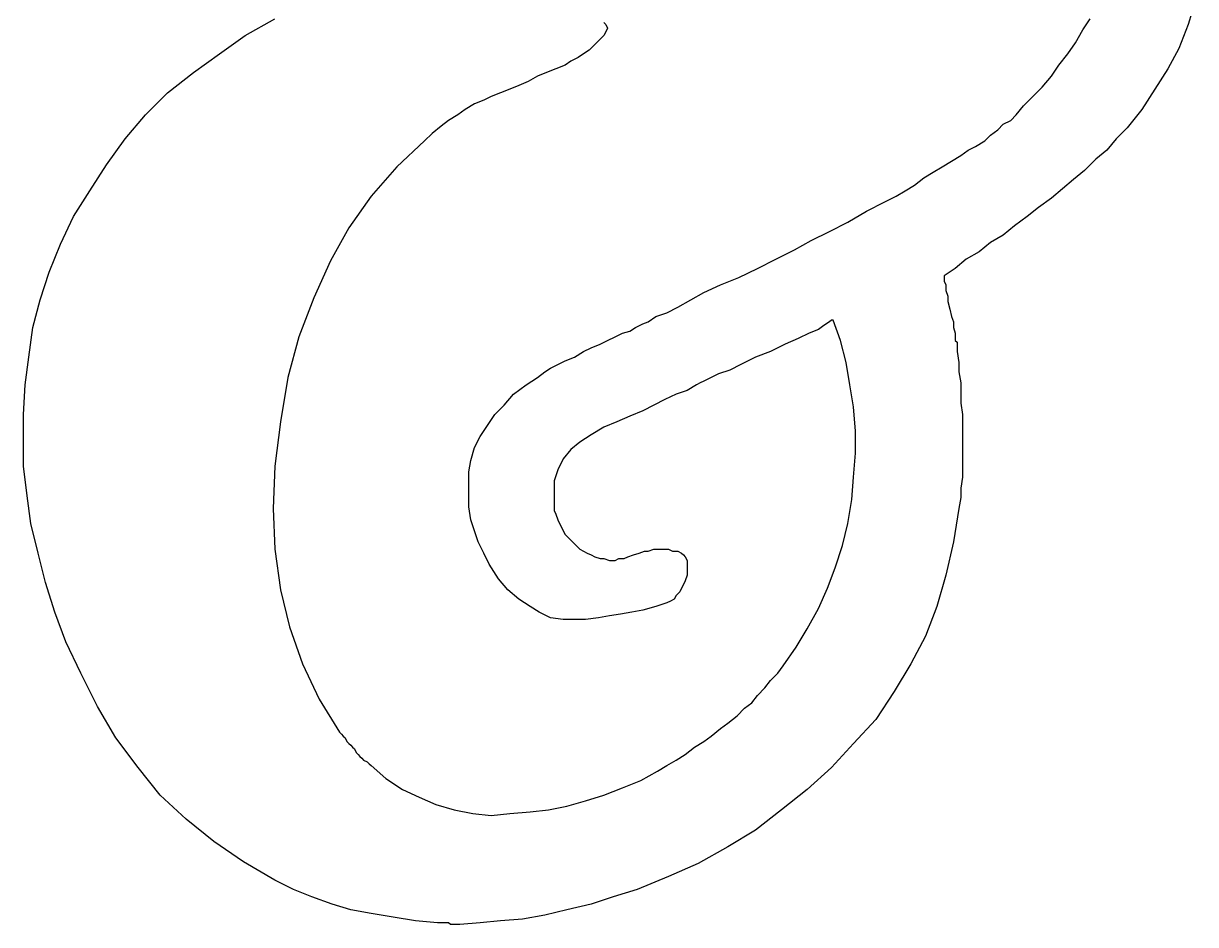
# Model space of a CAD drawing. Extents: x -3.57 to 4.11, y -0.34 to 0.79.
# Drawn here: x -1.742 to -1.123, y -0.163 to 0.313 of the extents above; entities that cross this region are included whole.
import ezdxf

# ---------------------------------------------------------------- set-up
doc = ezdxf.new("R2010")
doc.units = 0

msp = doc.modelspace()

# ---------------------------------------------------------------- linework, layer by layer
at = {"color": 0}
for p, q in [((-1.122559, 0.325195, 0.5), (-1.126465, 0.3125, 0.5)), ((-1.624512, 0.306641, 0.5), (-1.608887, 0.31543, 0.5)), ((-1.435059, 0.313477, 0.5), (-1.434082, 0.3125, 0.5)), ((-1.434082, 0.3125, 0.5), (-1.433105, 0.310547, 0.5)), ((-1.433105, 0.310547, 0.5), (-1.434082, 0.308594, 0.5)), ((-1.186035, 0.302734, 0.5), (-1.182129, 0.30957, 0.5)), ((-1.182129, 0.30957, 0.5), (-1.178223, 0.31543, 0.5)), ((-1.126465, 0.3125, 0.5), (-1.131348, 0.299805, 0.5)), ((-1.638184, 0.296875, 0.5), (-1.624512, 0.306641, 0.5)), ((-1.437012, 0.304688, 0.5), (-1.438965, 0.302734, 0.5)), ((-1.435059, 0.306641, 0.5), (-1.437012, 0.304688, 0.5)), ((-1.434082, 0.308594, 0.5), (-1.435059, 0.306641, 0.5)), ((-1.442871, 0.298828, 0.5), (-1.445801, 0.296875, 0.5)), ((-1.440918, 0.300781, 0.5), (-1.442871, 0.298828, 0.5)), ((-1.438965, 0.302734, 0.5), (-1.440918, 0.300781, 0.5)), ((-1.189941, 0.296875, 0.5), (-1.186035, 0.302734, 0.5)), ((-1.131348, 0.299805, 0.5), (-1.137207, 0.289063, 0.5)), ((-1.651855, 0.287109, 0.5), (-1.638184, 0.296875, 0.5)), ((-1.455566, 0.291016, 0.5), (-1.460449, 0.289063, 0.5)), ((-1.452637, 0.292969, 0.5), (-1.455566, 0.291016, 0.5)), ((-1.44873, 0.294922, 0.5), (-1.452637, 0.292969, 0.5)), ((-1.445801, 0.296875, 0.5), (-1.44873, 0.294922, 0.5)), ((-1.19873, 0.285156, 0.5), (-1.194824, 0.291016, 0.5)), ((-1.194824, 0.291016, 0.5), (-1.189941, 0.296875, 0.5)), ((-1.665527, 0.276367, 0.5), (-1.651855, 0.287109, 0.5)), ((-1.470215, 0.285156, 0.5), (-1.475098, 0.282227, 0.5)), ((-1.465332, 0.287109, 0.5), (-1.470215, 0.285156, 0.5)), ((-1.460449, 0.289063, 0.5), (-1.465332, 0.287109, 0.5)), ((-1.203613, 0.279297, 0.5), (-1.19873, 0.285156, 0.5)), ((-1.137207, 0.289063, 0.5), (-1.144043, 0.27832, 0.5)), ((-1.47998, 0.280273, 0.5), (-1.484863, 0.27832, 0.5)), ((-1.475098, 0.282227, 0.5), (-1.47998, 0.280273, 0.5)), ((-1.208496, 0.274414, 0.5), (-1.203613, 0.279297, 0.5)), ((-1.677246, 0.264648, 0.5), (-1.665527, 0.276367, 0.5)), ((-1.498535, 0.272461, 0.5), (-1.503418, 0.270508, 0.5)), ((-1.494629, 0.274414, 0.5), (-1.498535, 0.272461, 0.5)), ((-1.489746, 0.276367, 0.5), (-1.494629, 0.274414, 0.5)), ((-1.484863, 0.27832, 0.5), (-1.489746, 0.276367, 0.5)), ((-1.213379, 0.269531, 0.5), (-1.208496, 0.274414, 0.5)), ((-1.144043, 0.27832, 0.5), (-1.150879, 0.267578, 0.5)), ((-1.508301, 0.267578, 0.5), (-1.512207, 0.264648, 0.5)), ((-1.503418, 0.270508, 0.5), (-1.508301, 0.267578, 0.5)), ((-1.217285, 0.264648, 0.5), (-1.213379, 0.269531, 0.5)), ((-1.150879, 0.267578, 0.5), (-1.158691, 0.257813, 0.5)), ((-1.687988, 0.251953, 0.5), (-1.677246, 0.264648, 0.5)), ((-1.51709, 0.261719, 0.5), (-1.520996, 0.258789, 0.5)), ((-1.512207, 0.264648, 0.5), (-1.51709, 0.261719, 0.5)), ((-1.224121, 0.259766, 0.5), (-1.220215, 0.261719, 0.5)), ((-1.220215, 0.261719, 0.5), (-1.217285, 0.264648, 0.5)), ((-1.525879, 0.254883, 0.5), (-1.529785, 0.250977, 0.5)), ((-1.520996, 0.258789, 0.5), (-1.525879, 0.254883, 0.5)), ((-1.233887, 0.250977, 0.5), (-1.230957, 0.253906, 0.5)), ((-1.230957, 0.253906, 0.5), (-1.227051, 0.256836, 0.5)), ((-1.227051, 0.256836, 0.5), (-1.224121, 0.259766, 0.5)), ((-1.158691, 0.257813, 0.5), (-1.164551, 0.251953, 0.5)), ((-1.697754, 0.238281, 0.5), (-1.687988, 0.251953, 0.5)), ((-1.529785, 0.250977, 0.5), (-1.544434, 0.237305, 0.5)), ((-1.242676, 0.246094, 0.5), (-1.23877, 0.248047, 0.5)), ((-1.23877, 0.248047, 0.5), (-1.233887, 0.250977, 0.5)), ((-1.164551, 0.251953, 0.5), (-1.169434, 0.246094, 0.5)), ((-1.251465, 0.240234, 0.5), (-1.246582, 0.243164, 0.5)), ((-1.246582, 0.243164, 0.5), (-1.242676, 0.246094, 0.5)), ((-1.169434, 0.246094, 0.5), (-1.175293, 0.241211, 0.5)), ((-1.706543, 0.224609, 0.5), (-1.697754, 0.238281, 0.5)), ((-1.544434, 0.237305, 0.5), (-1.558105, 0.22168, 0.5)), ((-1.26123, 0.234375, 0.5), (-1.256348, 0.237305, 0.5)), ((-1.256348, 0.237305, 0.5), (-1.251465, 0.240234, 0.5)), ((-1.181152, 0.235352, 0.5), (-1.187012, 0.230469, 0.5)), ((-1.175293, 0.241211, 0.5), (-1.181152, 0.235352, 0.5)), ((-1.270996, 0.227539, 0.5), (-1.266113, 0.231445, 0.5)), ((-1.266113, 0.231445, 0.5), (-1.26123, 0.234375, 0.5)), ((-1.187012, 0.230469, 0.5), (-1.192871, 0.225586, 0.5)), ((-1.715332, 0.210938, 0.5), (-1.706543, 0.224609, 0.5)), ((-1.280762, 0.22168, 0.5), (-1.275879, 0.224609, 0.5)), ((-1.275879, 0.224609, 0.5), (-1.270996, 0.227539, 0.5)), ((-1.192871, 0.225586, 0.5), (-1.19873, 0.220703, 0.5)), ((-1.558105, 0.22168, 0.5), (-1.569824, 0.205078, 0.5)), ((-1.296387, 0.213867, 0.5), (-1.286621, 0.21875, 0.5)), ((-1.286621, 0.21875, 0.5), (-1.280762, 0.22168, 0.5)), ((-1.19873, 0.220703, 0.5), (-1.205566, 0.21582, 0.5)), ((-1.722168, 0.196289, 0.5), (-1.715332, 0.210938, 0.5)), ((-1.306152, 0.208008, 0.5), (-1.296387, 0.213867, 0.5)), ((-1.211426, 0.210938, 0.5), (-1.218262, 0.206055, 0.5)), ((-1.205566, 0.21582, 0.5), (-1.211426, 0.210938, 0.5)), ((-1.569824, 0.205078, 0.5), (-1.57959, 0.1875, 0.5)), ((-1.315918, 0.203125, 0.5), (-1.306152, 0.208008, 0.5)), ((-1.218262, 0.206055, 0.5), (-1.224121, 0.201172, 0.5)), ((-1.334473, 0.193359, 0.5), (-1.325684, 0.198242, 0.5)), ((-1.325684, 0.198242, 0.5), (-1.315918, 0.203125, 0.5)), ((-1.224121, 0.201172, 0.5), (-1.230957, 0.197266, 0.5)), ((-1.728027, 0.181641, 0.5), (-1.722168, 0.196289, 0.5)), ((-1.344238, 0.188477, 0.5), (-1.334473, 0.193359, 0.5)), ((-1.236816, 0.192383, 0.5), (-1.243652, 0.188477, 0.5)), ((-1.230957, 0.197266, 0.5), (-1.236816, 0.192383, 0.5)), ((-1.57959, 0.1875, 0.5), (-1.588379, 0.167969, 0.5)), ((-1.354004, 0.183594, 0.5), (-1.344238, 0.188477, 0.5)), ((-1.243652, 0.188477, 0.5), (-1.249512, 0.183594, 0.5)), ((-1.73291, 0.166992, 0.5), (-1.728027, 0.181641, 0.5)), ((-1.36377, 0.178711, 0.5), (-1.354004, 0.183594, 0.5)), ((-1.249512, 0.183594, 0.5), (-1.255371, 0.179688, 0.5)), ((-1.255371, 0.179688, 0.5), (-1.255371, 0.178711, 0.5)), ((-1.382324, 0.170898, 0.5), (-1.373535, 0.174805, 0.5)), ((-1.373535, 0.174805, 0.5), (-1.36377, 0.178711, 0.5)), ((-1.255371, 0.178711, 0.5), (-1.255371, 0.177734, 0.5)), ((-1.255371, 0.177734, 0.5), (-1.255371, 0.176758, 0.5)), ((-1.255371, 0.176758, 0.5), (-1.254395, 0.174805, 0.5)), ((-1.254395, 0.174805, 0.5), (-1.254395, 0.171875, 0.5)), ((-1.588379, 0.167969, 0.5), (-1.596191, 0.147461, 0.5)), ((-1.38916, 0.166992, 0.5), (-1.382324, 0.170898, 0.5)), ((-1.254395, 0.171875, 0.5), (-1.253418, 0.168945, 0.5)), ((-1.253418, 0.168945, 0.5), (-1.253418, 0.166016, 0.5)), ((-1.736816, 0.152344, 0.5), (-1.73291, 0.166992, 0.5)), ((-1.401855, 0.160156, 0.5), (-1.395996, 0.163086, 0.5)), ((-1.395996, 0.163086, 0.5), (-1.38916, 0.166992, 0.5)), ((-1.253418, 0.166016, 0.5), (-1.252441, 0.162109, 0.5)), ((-1.252441, 0.162109, 0.5), (-1.251465, 0.158203, 0.5)), ((-1.414551, 0.154297, 0.5), (-1.411621, 0.155273, 0.5)), ((-1.411621, 0.155273, 0.5), (-1.407715, 0.158203, 0.5)), ((-1.407715, 0.158203, 0.5), (-1.401855, 0.160156, 0.5)), ((-1.315918, 0.155273, 0.5), (-1.318848, 0.15332, 0.5)), ((-1.314941, 0.15625, 0.5), (-1.315918, 0.155273, 0.5)), ((-1.313965, 0.15625, 0.5), (-1.314941, 0.15625, 0.5)), ((-1.310059, 0.145508, 0.5), (-1.313965, 0.15625, 0.5)), ((-1.251465, 0.158203, 0.5), (-1.250488, 0.155273, 0.5)), ((-1.250488, 0.155273, 0.5), (-1.250488, 0.152344, 0.5)), ((-1.73877, 0.136719, 0.5), (-1.736816, 0.152344, 0.5)), ((-1.429199, 0.147461, 0.5), (-1.425293, 0.149414, 0.5)), ((-1.425293, 0.149414, 0.5), (-1.421387, 0.150391, 0.5)), ((-1.421387, 0.150391, 0.5), (-1.418457, 0.152344, 0.5)), ((-1.418457, 0.152344, 0.5), (-1.414551, 0.154297, 0.5)), ((-1.32666, 0.149414, 0.5), (-1.33252, 0.146484, 0.5)), ((-1.321777, 0.151367, 0.5), (-1.32666, 0.149414, 0.5)), ((-1.318848, 0.15332, 0.5), (-1.321777, 0.151367, 0.5)), ((-1.250488, 0.152344, 0.5), (-1.249512, 0.149414, 0.5)), ((-1.249512, 0.149414, 0.5), (-1.249512, 0.147461, 0.5)), ((-1.596191, 0.147461, 0.5), (-1.602051, 0.125977, 0.5)), ((-1.441895, 0.141602, 0.5), (-1.437012, 0.143555, 0.5)), ((-1.437012, 0.143555, 0.5), (-1.433105, 0.145508, 0.5)), ((-1.433105, 0.145508, 0.5), (-1.429199, 0.147461, 0.5)), ((-1.339355, 0.143555, 0.5), (-1.347168, 0.139648, 0.5)), ((-1.33252, 0.146484, 0.5), (-1.339355, 0.143555, 0.5)), ((-1.307129, 0.133789, 0.5), (-1.310059, 0.145508, 0.5)), ((-1.249512, 0.147461, 0.5), (-1.249512, 0.146484, 0.5)), ((-1.249512, 0.146484, 0.5), (-1.249512, 0.145508, 0.5)), ((-1.249512, 0.145508, 0.5), (-1.248535, 0.144531, 0.5)), ((-1.248535, 0.144531, 0.5), (-1.248535, 0.139648, 0.5)), ((-1.740723, 0.12207, 0.5), (-1.73877, 0.136719, 0.5)), ((-1.455566, 0.134766, 0.5), (-1.450684, 0.136719, 0.5)), ((-1.450684, 0.136719, 0.5), (-1.445801, 0.139648, 0.5)), ((-1.445801, 0.139648, 0.5), (-1.441895, 0.141602, 0.5)), ((-1.35498, 0.136719, 0.5), (-1.362793, 0.132813, 0.5)), ((-1.347168, 0.139648, 0.5), (-1.35498, 0.136719, 0.5)), ((-1.248535, 0.139648, 0.5), (-1.247559, 0.133789, 0.5)), ((-1.466309, 0.128906, 0.5), (-1.463379, 0.130859, 0.5)), ((-1.463379, 0.130859, 0.5), (-1.459473, 0.132813, 0.5)), ((-1.459473, 0.132813, 0.5), (-1.455566, 0.134766, 0.5)), ((-1.362793, 0.132813, 0.5), (-1.368652, 0.129883, 0.5)), ((-1.305176, 0.12207, 0.5), (-1.307129, 0.133789, 0.5)), ((-1.247559, 0.133789, 0.5), (-1.247559, 0.128906, 0.5)), ((-1.602051, 0.125977, 0.5), (-1.605957, 0.102539, 0.5)), ((-1.476074, 0.12207, 0.5), (-1.473145, 0.124023, 0.5)), ((-1.473145, 0.124023, 0.5), (-1.470215, 0.125977, 0.5)), ((-1.470215, 0.125977, 0.5), (-1.466309, 0.128906, 0.5)), ((-1.382324, 0.124023, 0.5), (-1.384277, 0.123047, 0.5)), ((-1.378418, 0.125977, 0.5), (-1.382324, 0.124023, 0.5)), ((-1.374512, 0.12793, 0.5), (-1.378418, 0.125977, 0.5)), ((-1.368652, 0.129883, 0.5), (-1.374512, 0.12793, 0.5)), ((-1.247559, 0.128906, 0.5), (-1.246582, 0.123047, 0.5)), ((-1.741699, 0.106445, 0.5), (-1.740723, 0.12207, 0.5)), ((-1.48291, 0.117188, 0.5), (-1.476074, 0.12207, 0.5)), ((-1.391113, 0.119141, 0.5), (-1.396973, 0.117188, 0.5)), ((-1.38623, 0.12207, 0.5), (-1.391113, 0.119141, 0.5)), ((-1.384277, 0.123047, 0.5), (-1.38623, 0.12207, 0.5)), ((-1.303223, 0.110352, 0.5), (-1.305176, 0.12207, 0.5)), ((-1.246582, 0.123047, 0.5), (-1.246582, 0.117188, 0.5)), ((-1.487793, 0.111328, 0.5), (-1.48291, 0.117188, 0.5)), ((-1.402832, 0.114258, 0.5), (-1.408691, 0.111328, 0.5)), ((-1.396973, 0.117188, 0.5), (-1.402832, 0.114258, 0.5)), ((-1.246582, 0.117188, 0.5), (-1.246582, 0.112305, 0.5)), ((-1.246582, 0.112305, 0.5), (-1.245605, 0.106445, 0.5)), ((-1.741699, 0.105469, 0.5), (-1.741699, 0.106445, 0.5)), ((-1.741699, 0.103516, 0.5), (-1.741699, 0.105469, 0.5)), ((-1.496582, 0.100586, 0.5), (-1.492676, 0.106445, 0.5)), ((-1.492676, 0.106445, 0.5), (-1.487793, 0.111328, 0.5)), ((-1.421387, 0.105469, 0.5), (-1.428223, 0.102539, 0.5)), ((-1.414551, 0.108398, 0.5), (-1.421387, 0.105469, 0.5)), ((-1.408691, 0.111328, 0.5), (-1.414551, 0.108398, 0.5)), ((-1.302246, 0.097656, 0.5), (-1.303223, 0.110352, 0.5)), ((-1.245605, 0.106445, 0.5), (-1.245605, 0.100586, 0.5)), ((-1.741699, 0.101563, 0.5), (-1.741699, 0.103516, 0.5)), ((-1.741699, 0.100586, 0.5), (-1.741699, 0.101563, 0.5)), ((-1.741699, 0.098633, 0.5), (-1.741699, 0.100586, 0.5)), ((-1.605957, 0.102539, 0.5), (-1.608887, 0.079102, 0.5)), ((-1.500488, 0.094727, 0.5), (-1.496582, 0.100586, 0.5)), ((-1.435059, 0.099609, 0.5), (-1.441895, 0.095703, 0.5)), ((-1.428223, 0.102539, 0.5), (-1.435059, 0.099609, 0.5)), ((-1.245605, 0.100586, 0.5), (-1.245605, 0.095703, 0.5)), ((-1.741699, 0.09668, 0.5), (-1.741699, 0.098633, 0.5)), ((-1.741699, 0.094727, 0.5), (-1.741699, 0.09668, 0.5)), ((-1.741699, 0.09375, 0.5), (-1.741699, 0.094727, 0.5)), ((-1.741699, 0.079102, 0.5), (-1.741699, 0.09375, 0.5)), ((-1.503418, 0.088867, 0.5), (-1.500488, 0.094727, 0.5)), ((-1.441895, 0.095703, 0.5), (-1.447754, 0.091797, 0.5)), ((-1.302246, 0.085938, 0.5), (-1.302246, 0.097656, 0.5)), ((-1.245605, 0.095703, 0.5), (-1.245605, 0.089844, 0.5)), ((-1.505371, 0.082031, 0.5), (-1.503418, 0.088867, 0.5)), ((-1.452637, 0.087891, 0.5), (-1.456543, 0.083008, 0.5)), ((-1.447754, 0.091797, 0.5), (-1.452637, 0.087891, 0.5)), ((-1.245605, 0.089844, 0.5), (-1.245605, 0.083984, 0.5)), ((-1.506348, 0.076172, 0.5), (-1.505371, 0.082031, 0.5)), ((-1.456543, 0.083008, 0.5), (-1.459473, 0.077148, 0.5)), ((-1.303223, 0.073242, 0.5), (-1.302246, 0.085938, 0.5)), ((-1.245605, 0.083984, 0.5), (-1.245605, 0.079102, 0.5)), ((-1.739746, 0.063477, 0.5), (-1.741699, 0.079102, 0.5)), ((-1.608887, 0.079102, 0.5), (-1.609863, 0.056641, 0.5)), ((-1.506348, 0.070313, 0.5), (-1.506348, 0.076172, 0.5)), ((-1.459473, 0.077148, 0.5), (-1.461426, 0.071289, 0.5)), ((-1.245605, 0.079102, 0.5), (-1.245605, 0.073242, 0.5)), ((-1.506348, 0.063477, 0.5), (-1.506348, 0.070313, 0.5)), ((-1.461426, 0.071289, 0.5), (-1.461426, 0.06543, 0.5)), ((-1.304199, 0.061523, 0.5), (-1.303223, 0.073242, 0.5)), ((-1.245605, 0.073242, 0.5), (-1.246582, 0.067383, 0.5)), ((-1.737793, 0.048828, 0.5), (-1.739746, 0.063477, 0.5)), ((-1.506348, 0.057617, 0.5), (-1.506348, 0.063477, 0.5)), ((-1.461426, 0.06543, 0.5), (-1.461426, 0.058594, 0.5)), ((-1.246582, 0.0625, 0.5), (-1.247559, 0.056641, 0.5)), ((-1.246582, 0.067383, 0.5), (-1.246582, 0.0625, 0.5)), ((-1.609863, 0.056641, 0.5), (-1.608887, 0.035156, 0.5)), ((-1.505371, 0.050781, 0.5), (-1.506348, 0.057617, 0.5)), ((-1.461426, 0.058594, 0.5), (-1.461426, 0.055664, 0.5)), ((-1.306152, 0.048828, 0.5), (-1.304199, 0.061523, 0.5)), ((-1.247559, 0.056641, 0.5), (-1.250488, 0.039063, 0.5)), ((-1.503418, 0.044922, 0.5), (-1.505371, 0.050781, 0.5)), ((-1.461426, 0.055664, 0.5), (-1.460449, 0.053711, 0.5)), ((-1.460449, 0.053711, 0.5), (-1.459473, 0.050781, 0.5)), ((-1.459473, 0.050781, 0.5), (-1.458496, 0.048828, 0.5)), ((-1.733887, 0.033203, 0.5), (-1.737793, 0.048828, 0.5)), ((-1.501465, 0.039063, 0.5), (-1.503418, 0.044922, 0.5)), ((-1.458496, 0.048828, 0.5), (-1.45752, 0.046875, 0.5)), ((-1.45752, 0.046875, 0.5), (-1.456543, 0.044922, 0.5)), ((-1.456543, 0.044922, 0.5), (-1.455566, 0.042969, 0.5)), ((-1.309082, 0.037109, 0.5), (-1.306152, 0.048828, 0.5)), ((-1.498535, 0.033203, 0.5), (-1.501465, 0.039063, 0.5)), ((-1.455566, 0.042969, 0.5), (-1.453613, 0.041016, 0.5)), ((-1.453613, 0.041016, 0.5), (-1.45166, 0.039063, 0.5)), ((-1.45166, 0.039063, 0.5), (-1.449707, 0.037109, 0.5)), ((-1.250488, 0.039063, 0.5), (-1.254395, 0.021484, 0.5)), ((-1.72998, 0.017578, 0.5), (-1.733887, 0.033203, 0.5)), ((-1.608887, 0.035156, 0.5), (-1.605957, 0.013672, 0.5)), ((-1.495605, 0.027344, 0.5), (-1.498535, 0.033203, 0.5)), ((-1.449707, 0.037109, 0.5), (-1.447754, 0.035156, 0.5)), ((-1.447754, 0.035156, 0.5), (-1.445801, 0.03418, 0.5)), ((-1.445801, 0.03418, 0.5), (-1.443848, 0.033203, 0.5)), ((-1.443848, 0.033203, 0.5), (-1.441895, 0.032227, 0.5)), ((-1.441895, 0.032227, 0.5), (-1.439941, 0.03125, 0.5)), ((-1.439941, 0.03125, 0.5), (-1.437012, 0.030273, 0.5)), ((-1.424316, 0.030273, 0.5), (-1.422363, 0.03125, 0.5)), ((-1.422363, 0.03125, 0.5), (-1.419434, 0.032227, 0.5)), ((-1.419434, 0.032227, 0.5), (-1.416504, 0.033203, 0.5)), ((-1.416504, 0.033203, 0.5), (-1.413574, 0.03418, 0.5)), ((-1.413574, 0.03418, 0.5), (-1.411621, 0.03418, 0.5)), ((-1.411621, 0.03418, 0.5), (-1.408691, 0.035156, 0.5)), ((-1.408691, 0.035156, 0.5), (-1.405762, 0.035156, 0.5)), ((-1.405762, 0.035156, 0.5), (-1.403809, 0.035156, 0.5)), ((-1.403809, 0.035156, 0.5), (-1.400879, 0.035156, 0.5)), ((-1.400879, 0.035156, 0.5), (-1.398926, 0.03418, 0.5)), ((-1.398926, 0.03418, 0.5), (-1.395996, 0.03418, 0.5)), ((-1.395996, 0.03418, 0.5), (-1.394043, 0.033203, 0.5)), ((-1.394043, 0.033203, 0.5), (-1.393066, 0.032227, 0.5)), ((-1.393066, 0.032227, 0.5), (-1.39209, 0.03125, 0.5)), ((-1.39209, 0.03125, 0.5), (-1.391113, 0.029297, 0.5)), ((-1.312988, 0.025391, 0.5), (-1.309082, 0.037109, 0.5)), ((-1.490723, 0.019531, 0.5), (-1.495605, 0.027344, 0.5)), ((-1.437012, 0.030273, 0.5), (-1.435059, 0.030273, 0.5)), ((-1.435059, 0.030273, 0.5), (-1.432129, 0.029297, 0.5)), ((-1.432129, 0.029297, 0.5), (-1.429199, 0.029297, 0.5)), ((-1.429199, 0.029297, 0.5), (-1.427246, 0.030273, 0.5)), ((-1.427246, 0.030273, 0.5), (-1.424316, 0.030273, 0.5)), ((-1.391113, 0.029297, 0.5), (-1.391113, 0.027344, 0.5)), ((-1.391113, 0.027344, 0.5), (-1.391113, 0.025391, 0.5)), ((-1.391113, 0.025391, 0.5), (-1.391113, 0.023438, 0.5)), ((-1.316895, 0.014648, 0.5), (-1.312988, 0.025391, 0.5)), ((-1.48584, 0.013672, 0.5), (-1.490723, 0.019531, 0.5)), ((-1.391113, 0.021484, 0.5), (-1.39209, 0.018555, 0.5)), ((-1.391113, 0.023438, 0.5), (-1.391113, 0.021484, 0.5)), ((-1.254395, 0.021484, 0.5), (-1.259277, 0.004883, 0.5)), ((-1.725098, 0.001953, 0.5), (-1.72998, 0.017578, 0.5)), ((-1.605957, 0.013672, 0.5), (-1.601074, -0.005859, 0.5)), ((-1.47998, 0.008789, 0.5), (-1.48584, 0.013672, 0.5)), ((-1.39502, 0.012695, 0.5), (-1.396973, 0.010742, 0.5)), ((-1.394043, 0.014648, 0.5), (-1.39502, 0.012695, 0.5)), ((-1.393066, 0.016602, 0.5), (-1.394043, 0.014648, 0.5)), ((-1.39209, 0.018555, 0.5), (-1.393066, 0.016602, 0.5)), ((-1.321777, 0.003906, 0.5), (-1.316895, 0.014648, 0.5)), ((-1.474121, 0.004883, 0.5), (-1.47998, 0.008789, 0.5)), ((-1.401855, 0.006836, 0.5), (-1.407715, 0.004883, 0.5)), ((-1.399902, 0.007813, 0.5), (-1.401855, 0.006836, 0.5)), ((-1.397949, 0.008789, 0.5), (-1.399902, 0.007813, 0.5)), ((-1.396973, 0.010742, 0.5), (-1.397949, 0.008789, 0.5)), ((-1.719238, -0.013672, 0.5), (-1.725098, 0.001953, 0.5)), ((-1.469238, 0.001953, 0.5), (-1.474121, 0.004883, 0.5)), ((-1.463379, -0.000977, 0.5), (-1.469238, 0.001953, 0.5)), ((-1.432129, 0, 0.5), (-1.437988, -0.000977, 0.5)), ((-1.42627, 0.000977, 0.5), (-1.432129, 0, 0.5)), ((-1.42041, 0.001953, 0.5), (-1.42627, 0.000977, 0.5)), ((-1.414551, 0.00293, 0.5), (-1.42041, 0.001953, 0.5)), ((-1.407715, 0.004883, 0.5), (-1.414551, 0.00293, 0.5)), ((-1.327637, -0.006836, 0.5), (-1.321777, 0.003906, 0.5)), ((-1.259277, 0.004883, 0.5), (-1.265137, -0.010742, 0.5)), ((-1.601074, -0.005859, 0.5), (-1.594238, -0.025391, 0.5)), ((-1.456543, -0.001953, 0.5), (-1.463379, -0.000977, 0.5)), ((-1.450684, -0.001953, 0.5), (-1.456543, -0.001953, 0.5)), ((-1.444824, -0.001953, 0.5), (-1.450684, -0.001953, 0.5)), ((-1.437988, -0.000977, 0.5), (-1.444824, -0.001953, 0.5)), ((-1.333496, -0.016602, 0.5), (-1.327637, -0.006836, 0.5)), ((-1.265137, -0.010742, 0.5), (-1.272949, -0.025391, 0.5)), ((-1.711426, -0.030273, 0.5), (-1.719238, -0.013672, 0.5)), ((-1.340332, -0.026367, 0.5), (-1.333496, -0.016602, 0.5)), ((-1.702637, -0.047852, 0.5), (-1.711426, -0.030273, 0.5)), ((-1.594238, -0.025391, 0.5), (-1.585449, -0.043945, 0.5)), ((-1.347168, -0.03418, 0.5), (-1.343262, -0.030273, 0.5)), ((-1.343262, -0.030273, 0.5), (-1.340332, -0.026367, 0.5)), ((-1.272949, -0.025391, 0.5), (-1.281738, -0.040039, 0.5)), ((-1.350098, -0.038086, 0.5), (-1.347168, -0.03418, 0.5)), ((-1.356934, -0.045898, 0.5), (-1.354004, -0.041992, 0.5)), ((-1.354004, -0.041992, 0.5), (-1.350098, -0.038086, 0.5)), ((-1.281738, -0.040039, 0.5), (-1.291504, -0.054688, 0.5)), ((-1.692871, -0.064453, 0.5), (-1.702637, -0.047852, 0.5)), ((-1.585449, -0.043945, 0.5), (-1.574707, -0.061523, 0.5)), ((-1.364746, -0.052734, 0.5), (-1.36084, -0.048828, 0.5)), ((-1.36084, -0.048828, 0.5), (-1.356934, -0.045898, 0.5)), ((-1.369629, -0.056641, 0.5), (-1.364746, -0.052734, 0.5)), ((-1.291504, -0.054688, 0.5), (-1.303223, -0.067383, 0.5)), ((-1.574707, -0.061523, 0.5), (-1.57373, -0.0625, 0.5)), ((-1.378418, -0.063477, 0.5), (-1.373535, -0.05957, 0.5)), ((-1.373535, -0.05957, 0.5), (-1.369629, -0.056641, 0.5)), ((-1.681152, -0.080078, 0.5), (-1.692871, -0.064453, 0.5)), ((-1.57373, -0.0625, 0.5), (-1.572754, -0.063477, 0.5)), ((-1.572754, -0.063477, 0.5), (-1.571777, -0.064453, 0.5)), ((-1.571777, -0.064453, 0.5), (-1.570801, -0.066406, 0.5)), ((-1.570801, -0.066406, 0.5), (-1.569824, -0.067383, 0.5)), ((-1.569824, -0.067383, 0.5), (-1.568848, -0.068359, 0.5)), ((-1.387207, -0.069336, 0.5), (-1.382324, -0.066406, 0.5)), ((-1.382324, -0.066406, 0.5), (-1.378418, -0.063477, 0.5)), ((-1.303223, -0.067383, 0.5), (-1.314941, -0.080078, 0.5)), ((-1.568848, -0.068359, 0.5), (-1.567871, -0.069336, 0.5)), ((-1.567871, -0.069336, 0.5), (-1.566895, -0.070313, 0.5)), ((-1.566895, -0.070313, 0.5), (-1.565918, -0.072266, 0.5)), ((-1.565918, -0.072266, 0.5), (-1.564941, -0.073242, 0.5)), ((-1.564941, -0.073242, 0.5), (-1.563965, -0.074219, 0.5)), ((-1.563965, -0.074219, 0.5), (-1.562988, -0.075195, 0.5)), ((-1.396973, -0.076172, 0.5), (-1.39209, -0.073242, 0.5)), ((-1.39209, -0.073242, 0.5), (-1.387207, -0.069336, 0.5)), ((-1.669434, -0.094727, 0.5), (-1.681152, -0.080078, 0.5)), ((-1.562988, -0.075195, 0.5), (-1.562012, -0.076172, 0.5)), ((-1.562012, -0.076172, 0.5), (-1.560059, -0.077148, 0.5)), ((-1.560059, -0.077148, 0.5), (-1.559082, -0.078125, 0.5)), ((-1.559082, -0.078125, 0.5), (-1.558105, -0.079102, 0.5)), ((-1.558105, -0.079102, 0.5), (-1.550293, -0.085938, 0.5)), ((-1.406738, -0.082031, 0.5), (-1.401855, -0.079102, 0.5)), ((-1.401855, -0.079102, 0.5), (-1.396973, -0.076172, 0.5)), ((-1.314941, -0.080078, 0.5), (-1.327637, -0.091797, 0.5)), ((-1.550293, -0.085938, 0.5), (-1.541504, -0.091797, 0.5)), ((-1.415527, -0.086914, 0.5), (-1.406738, -0.082031, 0.5)), ((-1.541504, -0.091797, 0.5), (-1.532715, -0.095703, 0.5)), ((-1.435059, -0.094727, 0.5), (-1.425293, -0.09082, 0.5)), ((-1.425293, -0.09082, 0.5), (-1.415527, -0.086914, 0.5)), ((-1.327637, -0.091797, 0.5), (-1.341309, -0.102539, 0.5)), ((-1.655762, -0.107422, 0.5), (-1.669434, -0.094727, 0.5)), ((-1.532715, -0.095703, 0.5), (-1.523926, -0.099609, 0.5)), ((-1.45459, -0.100586, 0.5), (-1.444824, -0.097656, 0.5)), ((-1.444824, -0.097656, 0.5), (-1.435059, -0.094727, 0.5)), ((-1.523926, -0.099609, 0.5), (-1.51416, -0.102539, 0.5)), ((-1.51416, -0.102539, 0.5), (-1.504395, -0.104492, 0.5)), ((-1.504395, -0.104492, 0.5), (-1.494629, -0.105469, 0.5)), ((-1.494629, -0.105469, 0.5), (-1.484863, -0.104492, 0.5)), ((-1.484863, -0.104492, 0.5), (-1.474121, -0.103516, 0.5)), ((-1.474121, -0.103516, 0.5), (-1.464355, -0.102539, 0.5)), ((-1.464355, -0.102539, 0.5), (-1.45459, -0.100586, 0.5)), ((-1.341309, -0.102539, 0.5), (-1.35498, -0.113281, 0.5)), ((-1.641113, -0.119141, 0.5), (-1.655762, -0.107422, 0.5)), ((-1.35498, -0.113281, 0.5), (-1.369629, -0.12207, 0.5)), ((-1.625488, -0.129883, 0.5), (-1.641113, -0.119141, 0.5)), ((-1.369629, -0.12207, 0.5), (-1.385254, -0.130859, 0.5)), ((-1.608887, -0.139648, 0.5), (-1.625488, -0.129883, 0.5)), ((-1.385254, -0.130859, 0.5), (-1.400879, -0.137695, 0.5)), ((-1.599121, -0.144531, 0.5), (-1.608887, -0.139648, 0.5)), ((-1.400879, -0.137695, 0.5), (-1.41748, -0.144531, 0.5)), ((-1.589355, -0.148438, 0.5), (-1.599121, -0.144531, 0.5)), ((-1.578613, -0.152344, 0.5), (-1.589355, -0.148438, 0.5)), ((-1.430176, -0.148438, 0.5), (-1.441895, -0.152344, 0.5)), ((-1.41748, -0.144531, 0.5), (-1.430176, -0.148438, 0.5)), ((-1.568848, -0.155273, 0.5), (-1.578613, -0.152344, 0.5)), ((-1.441895, -0.152344, 0.5), (-1.45459, -0.155273, 0.5)), ((-1.558105, -0.157227, 0.5), (-1.568848, -0.155273, 0.5)), ((-1.546387, -0.15918, 0.5), (-1.558105, -0.157227, 0.5)), ((-1.534668, -0.161133, 0.5), (-1.546387, -0.15918, 0.5)), ((-1.478027, -0.160156, 0.5), (-1.489746, -0.161133, 0.5)), ((-1.466309, -0.158203, 0.5), (-1.478027, -0.160156, 0.5)), ((-1.45459, -0.155273, 0.5), (-1.466309, -0.158203, 0.5)), ((-1.522949, -0.162109, 0.5), (-1.534668, -0.161133, 0.5)), ((-1.521973, -0.162109, 0.5), (-1.522949, -0.162109, 0.5)), ((-1.52002, -0.162109, 0.5), (-1.521973, -0.162109, 0.5)), ((-1.519043, -0.162109, 0.5), (-1.52002, -0.162109, 0.5)), ((-1.51709, -0.162109, 0.5), (-1.519043, -0.162109, 0.5)), ((-1.516113, -0.163086, 0.5), (-1.51709, -0.162109, 0.5)), ((-1.51416, -0.163086, 0.5), (-1.516113, -0.163086, 0.5)), ((-1.513184, -0.163086, 0.5), (-1.51416, -0.163086, 0.5)), ((-1.51123, -0.163086, 0.5), (-1.513184, -0.163086, 0.5)), ((-1.500488, -0.162109, 0.5), (-1.51123, -0.163086, 0.5)), ((-1.489746, -0.161133, 0.5), (-1.500488, -0.162109, 0.5))]:
    msp.add_line(p, q, dxfattribs=at)

doc.saveas('drawing.dxf')
